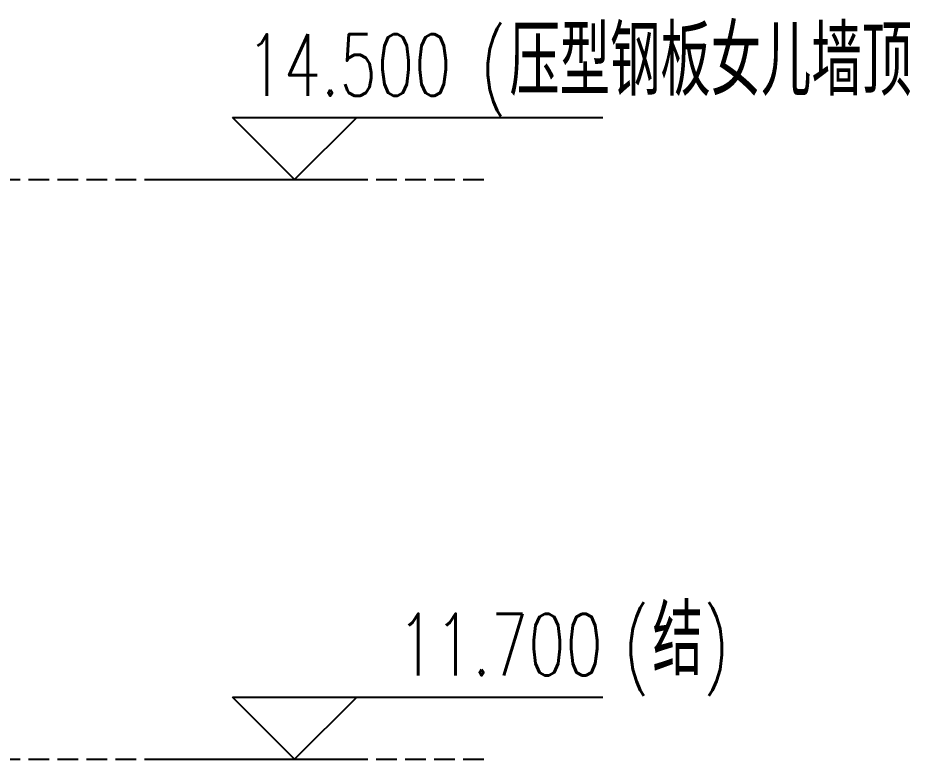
# Model space of a CAD drawing. Extents: x 220580 to 2027826, y -309201 to 71987.
# Drawn here: x 393956 to 398266, y -153579 to -149998 of the extents above; entities that cross this region are included whole.
import ezdxf

# ---------------------------------------------------------------- set-up
doc = ezdxf.new("R2010")
doc.units = 0
doc.linetypes.add('DASH', pattern=[0.35, 0.25, -0.1])
doc.linetypes.add('ZN-DOT', pattern=[0.25, 0, -0.25])
for name, color, linetype in [('!ZN6-层高线-8', 8, 'ZN-DOT'), ('DIM_ELEV', 3, 'Continuous'), ('PUB_TEXT', 7, 'Continuous')]:
    doc.layers.add(name, color=color, linetype=linetype)
doc.styles.add('_TCH_DIM', font='SIMPLEX', dxfattribs={"bigfont": 'GBCBIG'})

msp = doc.modelspace()

# ---------------------------------------------------------------- linework, layer by layer
at = {"layer": '!ZN6-层高线-8', "linetype": 'DASH', "ltscale": 400}
for p, q in [((386867.3, -150779.4), (396235, -150779.4)), ((386867.3, -153579.4), (396235, -153579.4))]:
    msp.add_line(p, q, dxfattribs=at)
at = {"layer": 'DIM_ELEV'}
for p, q in [((395293.1, -150779.4), (394993.1, -150479.4)), ((394993.1, -150479.4), (396781.1, -150479.4)), ((395293.1, -150779.4), (395593.1, -150479.4)), ((394593.1, -150779.4), (395593.1, -150779.4)), ((395293.1, -153579.4), (394993.1, -153279.4)), ((394993.1, -153279.4), (396781.1, -153279.4)), ((395293.1, -153579.4), (395593.1, -153279.4)), ((394593.1, -153579.4), (395593.1, -153579.4))]:
    msp.add_line(p, q, dxfattribs=at)

# ---------------------------------------------------------------- texts
at = {"layer": 'PUB_TEXT', "style": '_TCH_DIM'}
for s, height, p in [('压型钢板女儿墙顶', 337.59, (396330.3, -150374.4)), ('结', 337.6, (397021.1, -153174.4))]:
    msp.add_text(s, height=height, dxfattribs=at).set_placement(p)
at = {"layer": 'PUB_TEXT', "style": '_TCH_DIM', "width": 0.705882}
for s, p in [('(', (396190.3, -150374.4)), ('14.500', (395060.3, -150374.4)), ('(', (396881.1, -153174.4)), (')', (397266.9, -153174.4)), ('11.700', (395791.1, -153174.4))]:
    msp.add_text(s, height=297.5, dxfattribs=at).set_placement(p)

doc.saveas('drawing.dxf')
